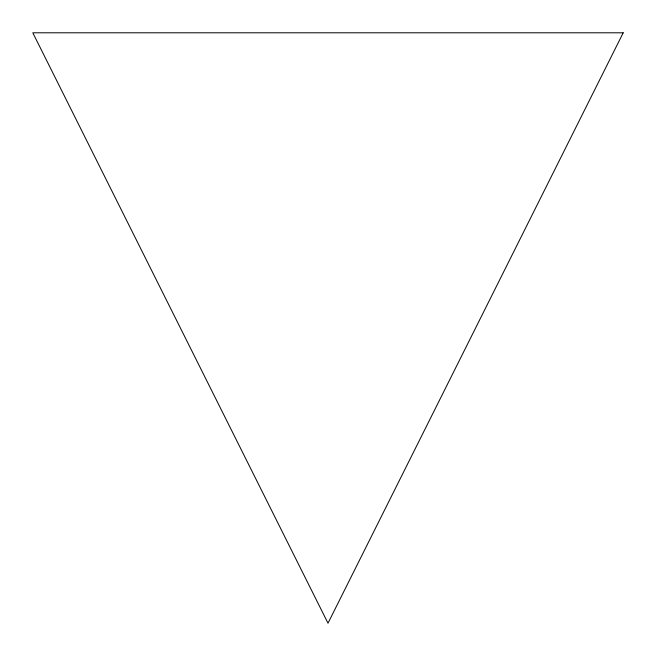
<?xml version="1.0" encoding="UTF-8"?>
<svg xmlns="http://www.w3.org/2000/svg" width="656" height="656" viewBox="0 0 656 656"><rect width="100%" height="100%" fill="white"/><g stroke="black" fill="none" stroke-linecap="round" stroke-linejoin="round"><path stroke-width="0.98" d="M623.2 32.8L328 623.2L32.8 32.8L623.2 32.8"/></g></svg>
